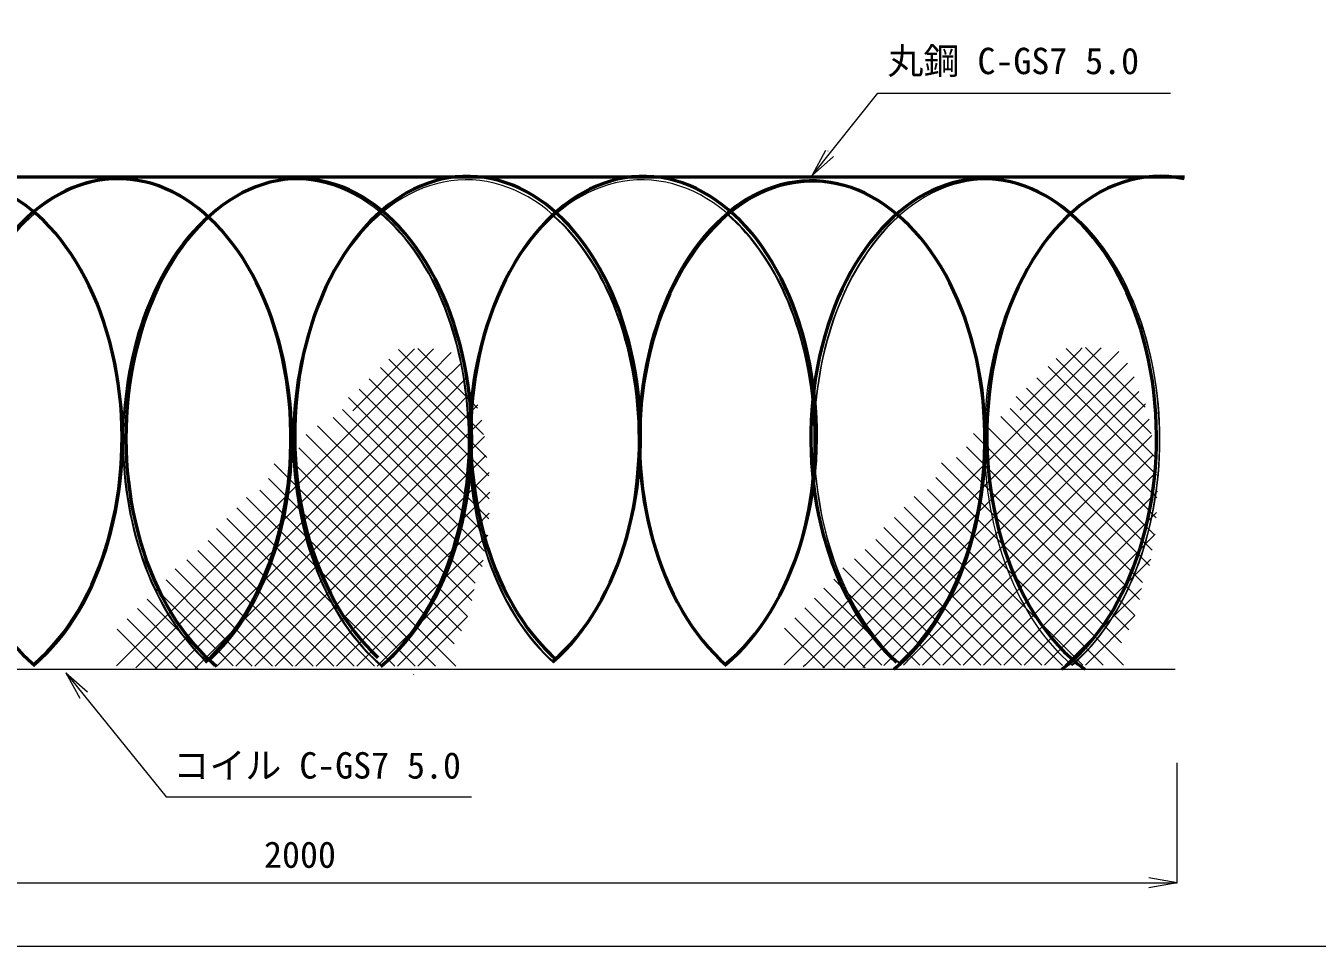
# Model space of a CAD drawing. Units: millimetres, scale not verified. Extents: x -720 to 720, y -505 to 505.
# Drawn here: x -275.2 to 173, y -505 to -185.6 of the extents above; entities that cross this region are included whole.
import ezdxf
from ezdxf.enums import TextEntityAlignment as Align

# ---------------------------------------------------------------- set-up
doc = ezdxf.new("R2010")
doc.units = ezdxf.units.MM
doc.header["$LTSCALE"] = 5
doc.layers.add('0-0', color=7, linetype='Continuous', lineweight=18)
doc.styles.add('ＭＳ ゴシック', font='')
doc.styles.get('ＭＳ ゴシック').set_extended_font_data('MS Gothic')

msp = doc.modelspace()

# ---------------------------------------------------------------- linework, layer by layer
at = {"layer": '0-0'}
for p, q in [((76.751, -208.928), (122.186, -208.928)), ((-2.296, -237.5), (2.5, -228.725)), ((-2.296, -237.5), (5.212, -230.894)), ((3.254, -229.063), (3.245, -229.054)), ((-475.05, -237.992), (126.95, -237.992)), ((-475.05, -237.992), (126.95, -237.992)), ((-161.687, -319.2), (-141.391, -298.905)), ((-124.18, -319.525), (-145.778, -297.927)), ((-141.391, -298.905), (-140.225, -297.738)), ((-120.644, -315.99), (-139.093, -297.54)), ((-138.116, -302.18), (-133.643, -297.706)), ((-134.426, -305.87), (-127.508, -298.952)), ((70.004, -318.867), (90.299, -298.571)), ((107.511, -319.192), (85.912, -297.593)), ((90.299, -298.571), (91.466, -297.405)), ((111.046, -315.656), (92.597, -297.207)), ((93.574, -301.846), (98.048, -297.373)), ((97.264, -305.537), (104.182, -298.618)), ((-158.412, -322.475), (-138.116, -302.18)), ((-130.419, -325.765), (-152.017, -304.166)), ((-127.594, -322.939), (-149.192, -301.341)), ((-130.891, -309.405), (-124.476, -302.991)), ((73.279, -322.142), (93.574, -301.846)), ((101.272, -325.431), (79.673, -303.833)), ((104.097, -322.606), (82.498, -301.007)), ((100.8, -309.072), (107.214, -302.657)), ((-134.355, -329.701), (-155.953, -308.102)), ((-154.722, -326.165), (-134.426, -305.87)), ((-127.355, -312.941), (-122.163, -307.748)), ((97.336, -329.367), (75.737, -307.769)), ((76.969, -325.832), (97.264, -305.537)), ((80.504, -329.367), (100.8, -309.072)), ((104.335, -312.608), (109.528, -307.415)), ((-137.89, -333.236), (-159.489, -311.638)), ((-151.186, -329.701), (-130.891, -309.405)), ((-147.65, -333.236), (-127.355, -312.941)), ((-127.481, -319.701), (-120.571, -312.791)), ((93.8, -332.903), (72.202, -311.304)), ((84.04, -332.903), (104.335, -312.608)), ((104.21, -319.368), (111.12, -312.458)), ((-144.525, -333.236), (-163.16, -314.602)), ((-127.271, -326.126), (-118.26, -317.115)), ((-120.644, -315.99), (-118.369, -318.265)), ((87.165, -332.903), (68.531, -314.269)), ((104.42, -325.793), (113.431, -316.782)), ((111.046, -315.656), (113.322, -317.932)), ((-158.412, -322.475), (-243.654, -407.717)), ((-155.491, -334.535), (-168.468, -321.558)), ((-150.758, -333.236), (-165.216, -318.778)), ((-154.308, -320.788), (-154.317, -320.779)), ((-141.016, -333.236), (-127.481, -319.701)), ((-126.724, -332.215), (-116.955, -322.445)), ((-124.18, -319.525), (-116.297, -327.408)), ((73.279, -322.142), (-11.963, -407.384)), ((76.2, -334.202), (63.223, -321.225)), ((80.932, -332.903), (66.474, -318.444)), ((77.383, -320.455), (77.374, -320.446)), ((90.675, -332.903), (104.21, -319.368)), ((104.097, -322.606), (116.581, -335.09)), ((104.966, -331.881), (114.735, -322.112)), ((107.511, -319.192), (115.394, -327.075)), ((-154.722, -326.165), (-236.197, -407.64)), ((-158.141, -340.171), (-173.906, -324.406)), ((-134.381, -333.236), (-127.271, -326.126)), ((-130.419, -325.765), (-114.412, -341.771)), ((-127.594, -322.939), (-115.11, -335.423)), ((76.969, -325.832), (-4.506, -407.307)), ((68.706, -342.065), (53.778, -327.138)), ((73.55, -339.838), (57.785, -324.073)), ((97.31, -332.903), (104.42, -325.793)), ((101.272, -325.431), (117.278, -341.438)), ((-151.186, -329.701), (-229.129, -407.644)), ((-162.985, -342.398), (-177.912, -327.471)), ((-134.355, -329.701), (-129.283, -334.773)), ((-124.667, -336.793), (-116.01, -328.135)), ((80.504, -329.367), (2.561, -407.311)), ((97.336, -329.367), (102.408, -334.44)), ((107.023, -336.459), (115.68, -327.802)), ((-209.396, -394.982), (-147.65, -333.236)), ((-206.079, -398.299), (-141.016, -333.236)), ((-202.761, -401.617), (-134.381, -333.236)), ((-199.444, -404.934), (-127.985, -333.475)), ((-170.088, -349.437), (-183.806, -335.719)), ((-166.97, -345.484), (-180.388, -332.066)), ((-118.532, -371.494), (-155.491, -334.535)), ((-118.257, -365.737), (-150.758, -333.236)), ((-118.676, -359.086), (-144.525, -333.236)), ((-120.409, -350.718), (-137.89, -333.236)), ((-129.283, -334.773), (-114.323, -349.733)), ((-127.985, -333.475), (-126.724, -332.215)), ((-123.111, -342.307), (-115.566, -334.762)), ((22.294, -394.648), (84.04, -332.903)), ((25.612, -397.966), (90.675, -332.903)), ((28.929, -401.283), (97.31, -332.903)), ((32.247, -404.601), (103.706, -333.142)), ((61.602, -349.103), (47.884, -335.386)), ((64.721, -345.151), (51.302, -331.733)), ((113.159, -371.161), (76.2, -334.202)), ((113.434, -365.404), (80.932, -332.903)), ((113.015, -358.752), (87.165, -332.903)), ((111.282, -350.384), (93.8, -332.903)), ((102.408, -334.44), (117.368, -349.4)), ((103.706, -333.142), (104.966, -331.881)), ((108.58, -341.974), (116.125, -334.429)), ((-195.661, -407.787), (-124.667, -336.793)), ((-171.116, -355.48), (-188.99, -337.607)), ((-119.24, -379.072), (-159.818, -338.494)), ((36.029, -407.453), (107.023, -336.459)), ((60.574, -355.147), (42.701, -337.273)), ((112.45, -378.739), (71.872, -338.161)), ((109.261, -348.364), (117.288, -340.337)), ((-176.637, -357.03), (-190.995, -342.673)), ((-188.59, -407.787), (-123.111, -342.307)), ((-120.363, -385.02), (-162.985, -342.398)), ((-122.43, -348.697), (-114.403, -340.67)), ((55.053, -356.697), (40.696, -342.339)), ((43.1, -407.453), (108.58, -341.974)), ((111.328, -384.687), (68.706, -342.065)), ((-184.368, -363.441), (-198.537, -349.273)), ((-180.4, -360.339), (-193.942, -346.797)), ((-181.519, -407.787), (-121.261, -347.529)), ((-123.972, -395.554), (-170.088, -349.437)), ((-121.88, -390.574), (-166.971, -345.483)), ((-119.87, -353.209), (-114.102, -347.441)), ((47.322, -363.108), (33.154, -348.939)), ((51.291, -360.006), (37.749, -346.463)), ((50.171, -407.453), (110.429, -347.196)), ((107.719, -395.22), (61.602, -349.103)), ((109.81, -390.241), (64.72, -345.15)), ((111.82, -352.875), (117.588, -347.107)), ((-186.697, -368.184), (-201.955, -352.926)), ((-120.853, -354.192), (-119.87, -353.209)), ((-120.409, -350.718), (-114.479, -356.647)), ((44.994, -367.85), (29.736, -352.593)), ((57.242, -407.453), (110.837, -353.858)), ((110.837, -353.858), (111.82, -352.875)), ((111.282, -350.384), (117.211, -356.314)), ((-190.86, -371.092), (-205.372, -356.579)), ((-125.881, -407.787), (-176.637, -357.03)), ((-174.448, -407.787), (-120.853, -354.192)), ((-126.524, -400.072), (-171.116, -355.48)), ((-118.78, -359.19), (-114.377, -354.786)), ((40.831, -370.759), (26.318, -356.246)), ((105.81, -407.453), (55.053, -356.697)), ((105.166, -399.738), (60.574, -355.147)), ((112.91, -358.857), (117.314, -354.453)), ((-193.723, -375.3), (-209.026, -359.997)), ((-171.186, -369.553), (-180.4, -360.339)), ((-167.377, -407.787), (-118.78, -359.19)), ((-118.676, -359.086), (-115.14, -362.621)), ((-118.257, -365.737), (-114.867, -362.348)), ((37.967, -374.966), (22.665, -359.664)), ((60.505, -369.219), (51.291, -360.006)), ((64.313, -407.453), (112.91, -358.857)), ((113.015, -358.752), (116.55, -362.288)), ((113.434, -365.404), (116.823, -362.014)), ((-197.85, -378.244), (-211.855, -364.239)), ((-147.221, -407.659), (-187.422, -367.458)), ((-174.303, -373.506), (-184.368, -363.441)), ((-160.306, -407.787), (-118.171, -365.651)), ((-118.171, -365.651), (-115.939, -367.884)), ((30.222, -381.363), (16.182, -367.323)), ((33.84, -377.91), (19.836, -363.906)), ((84.469, -407.326), (44.268, -367.125)), ((57.387, -373.173), (47.322, -363.108)), ((71.384, -407.453), (113.52, -365.318)), ((113.52, -365.318), (115.752, -367.55)), ((-205.444, -384.792), (-219.279, -370.957)), ((-201.468, -381.697), (-215.508, -367.657)), ((-181.374, -380.577), (-190.862, -371.09)), ((-132.952, -407.787), (-171.186, -369.553)), ((-118.624, -373.176), (-116.436, -370.988)), ((-118.532, -371.494), (-116.812, -373.214)), ((26.247, -384.459), (12.411, -370.623)), ((50.316, -380.244), (40.829, -370.757)), ((98.739, -407.453), (60.505, -369.219)), ((113.066, -372.843), (115.255, -370.654)), ((113.159, -371.161), (114.879, -372.881)), ((-209.396, -387.911), (-223.286, -374.021)), ((-185.328, -383.695), (-193.723, -375.3)), ((-140.023, -407.787), (-174.303, -373.506)), ((-153.235, -407.787), (-118.624, -373.176)), ((22.294, -387.577), (8.405, -373.688)), ((46.363, -383.361), (37.967, -374.966)), ((91.668, -407.453), (57.387, -373.173)), ((78.455, -407.453), (113.066, -372.843)), ((-212.075, -392.303), (-226.468, -377.91)), ((-168.307, -407.787), (-197.85, -378.244)), ((-154.165, -407.787), (-181.374, -380.577)), ((16.25, -395.239), (1.787, -380.777)), ((19.616, -391.97), (5.223, -377.577)), ((63.383, -407.453), (33.84, -377.91)), ((77.526, -407.453), (50.316, -380.244)), ((85.527, -407.453), (112.11, -380.87)), ((-218.71, -398.938), (-233.103, -384.545)), ((-215.44, -395.572), (-229.903, -381.11)), ((-182.449, -407.787), (-205.444, -384.792)), ((-199.4, -383.765), (-201.468, -381.697)), ((-175.392, -407.772), (-199.4, -383.765)), ((-161.236, -407.787), (-185.328, -383.695)), ((-146.164, -407.787), (-119.581, -381.203)), ((12.981, -398.605), (-1.412, -384.212)), ((49.241, -407.453), (26.247, -384.459)), ((32.29, -383.431), (30.222, -381.363)), ((56.298, -407.439), (32.29, -383.431)), ((70.455, -407.453), (46.363, -383.361)), ((-222.027, -402.255), (-236.42, -387.863)), ((-189.52, -407.787), (-209.397, -387.91)), ((9.663, -401.922), (-4.73, -387.529)), ((42.17, -407.453), (22.293, -387.576)), ((-225.563, -405.791), (-239.956, -391.398)), ((-196.591, -407.787), (-212.075, -392.303)), ((-139.093, -407.787), (-121.88, -390.574)), ((-136.448, -398.037), (-129.842, -391.431)), ((6.128, -405.458), (-8.265, -391.065)), ((35.099, -407.453), (19.616, -391.97)), ((92.598, -407.453), (109.81, -390.241)), ((95.243, -397.704), (101.849, -391.098)), ((-229.648, -408.776), (-243.491, -394.934)), ((-209.396, -394.982), (-222.03, -407.615)), ((-203.262, -407.751), (-215.44, -395.572)), ((-206.079, -398.299), (-215.406, -407.627)), ((-151.647, -397.91), (-151.52, -398.037)), ((2.042, -408.443), (-11.801, -394.6)), ((22.294, -394.648), (9.661, -407.282)), ((21.888, -407.512), (12.981, -398.605)), ((28.428, -407.418), (16.25, -395.239)), ((25.612, -397.966), (16.284, -407.294)), ((80.043, -397.577), (80.17, -397.704)), ((-216.467, -407.816), (-222.027, -402.255)), ((-209.803, -407.845), (-218.71, -398.938)), ((-202.761, -401.617), (-209.031, -407.887)), ((-145.077, -400.811), (-144.95, -400.939)), ((15.223, -407.482), (9.663, -401.922)), ((28.929, -401.283), (22.659, -407.553)), ((-236.197, -407.64), (-237.005, -408.449)), ((-229.129, -407.644), (-230.211, -408.725)), ((-225.563, -405.791), (-222.607, -408.747)), ((-222.03, -407.615), (-223.071, -408.657)), ((-216.467, -407.816), (-215.499, -408.783)), ((-215.406, -407.627), (-216.37, -408.59)), ((-199.444, -404.934), (-202.284, -407.774)), ((-147.221, -407.659), (-147.094, -407.787)), ((-4.506, -407.307), (-5.315, -408.115)), ((2.561, -407.311), (1.48, -408.392)), ((6.128, -405.458), (9.083, -408.413)), ((9.661, -407.282), (8.619, -408.324)), ((15.223, -407.482), (16.191, -408.45)), ((16.284, -407.294), (15.321, -408.257)), ((32.247, -404.601), (29.407, -407.441)), ((84.469, -407.326), (84.597, -407.453)), ((-478.283, -408.888), (123.717, -408.888)), ((-261.26, -410.182), (-253.722, -416.753)), ((-261.26, -410.182), (-256.424, -418.935)), ((-140.651, -410.561), (-140.524, -410.688)), ((-125.246, -453.204), (-120.452, -453.204))]:
    msp.add_line(p, q, dxfattribs=at)
at = {"layer": '0-0', "lineweight": 5}
msp.add_line((-475.05, -237.992), (126.95, -237.992), dxfattribs=at)
at = {"layer": '0-0', "lineweight": 50}
msp.add_line((-475.05, -237.992), (126.95, -237.992), dxfattribs=at)
at = {"layer": '0-0', "color": 4, "lineweight": 9}
for p, q in [((124.477, -483.058), (124.477, -441.391)), ((-478.194, -483.058), (124.477, -483.058)), ((124.477, -483.058), (114.628, -481.321)), ((124.477, -483.058), (114.628, -484.794))]:
    msp.add_line(p, q, dxfattribs=at)
at = {"layer": '0-0'}
msp.add_lwpolyline([(-720, -505), (720, -505), (720, 505), (-720, 505)], close=True, dxfattribs=at)
for points in [[(-2.296, -237.5), (20.561, -208.928), (76.751, -208.928)], [(-261.26, -410.182), (-226.521, -453.204), (-125.246, -453.204)]]:
    msp.add_lwpolyline(points, dxfattribs=at)
at = {"layer": '0-0', "lineweight": 50}
for centre, start_param, end_param in [((118.418, -327.825), 6.1416754, 8.975351), ((-121.825, -327.825), 3.6579456, 8.8794763), ((-60.746, -327.825), 3.6329563, 8.8995255), ((57.286, -328.651), 3.6116879, 8.8968427), ((-301.762, -328.651), 3.6564932, 8.8981355), ((-243.159, -328.651), 3.6693351, 8.9231974), ((-180.429, -328.651), 3.6351624, 8.9285074), ((-2.143, -329.476), 3.6315476, 8.9040881)]:
    msp.add_ellipse(centre, major_axis=(0, 90), ratio=0.666667, start_param=start_param, end_param=end_param, dxfattribs=at)
at = {"layer": '0-0', "lineweight": 5}
for centre, start_param, end_param in [((-301.339, -329.042), 3.6525053, 8.8898866), ((-243.085, -329.042), 3.7182172, 8.92003), ((-181.312, -329.042), 3.651648, 8.885094), ((-122.276, -329.042), 3.6711512, 8.9082139), ((-61.285, -329.042), 3.6512517, 8.8904057), ((-2.64, -329.042), 3.6756173, 8.9136702), ((58.351, -329.042), 3.6565344, 8.8929411)]:
    msp.add_ellipse(centre, major_axis=(0, 90), ratio=0.666667, start_param=start_param, end_param=end_param, dxfattribs=at)
at = {"layer": '0-0'}
for centre, start_param, end_param in [((-242.547, -329.139), 0.5140027, 2.6284769), ((-301.547, -329.139), 3.6515641, 5.7691826), ((-122.547, -329.139), 0.5140027, 2.6306606), ((-181.547, -329.139), 3.6561876, 5.7691826), ((-2.547, -329.139), 0.5140027, 2.6286132), ((-61.547, -329.139), 3.6555902, 5.7691826), ((117.453, -329.139), 0.5140027, 2.6260711), ((58.453, -329.139), 3.6555954, 5.7691826), ((-181.547, -329.139), 0.5332483, 2.6047246), ((-242.547, -329.139), 3.686785, 5.749937), ((-61.547, -329.139), 0.5332483, 2.6099013), ((-122.547, -329.139), 3.6791913, 5.749937), ((58.453, -329.139), 0.5332483, 2.6077542), ((-2.547, -329.139), 3.6736196, 5.749937)]:
    msp.add_ellipse(centre, major_axis=(0, 90), ratio=0.666667, start_param=start_param, end_param=end_param, dxfattribs=at)

# ---------------------------------------------------------------- texts
at = {"layer": '0-0', "color": 4, "style": 'ＭＳ ゴシック'}
for s, p in [('丸鋼 C-GS7 5.0', (23.894, -205.119)), ('コイル C-GS7 5.0', (-223.987, -449.59)), ('2000', (-192.484, -480.558))]:
    msp.add_text(s, height=9.164, dxfattribs=at).set_placement(p, align=Align.BOTTOM_LEFT)

doc.saveas('drawing.dxf')
